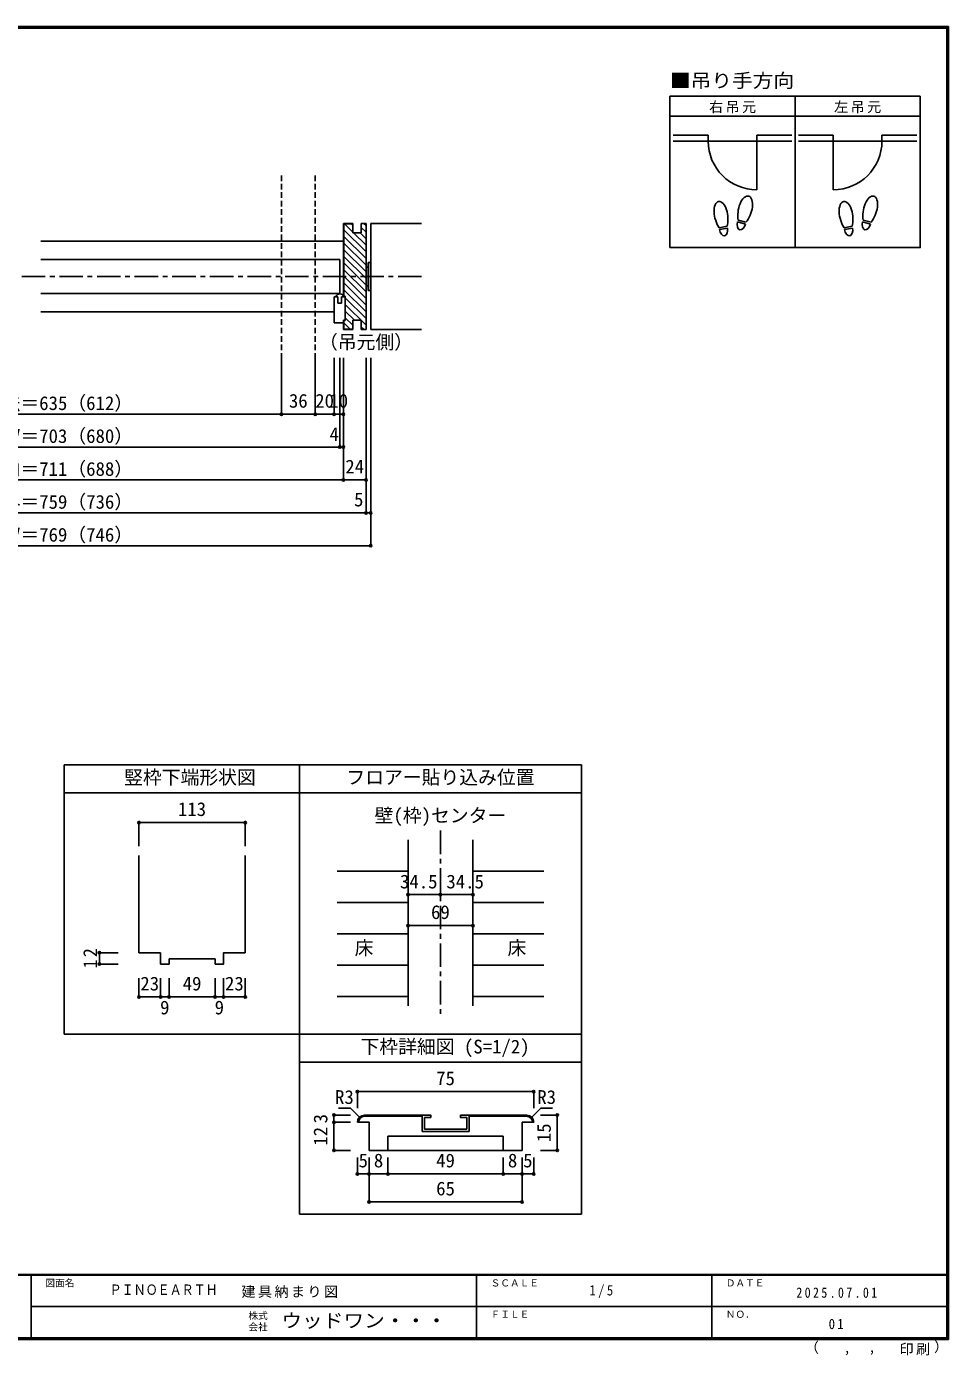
# Model space of a CAD drawing. Units: millimetres at full size, sheet at 1:5, with parts at other scales. Extents: x -973 to 977, y -718 to 696.
# Drawn here: x -3 to 977, y -718 to 696 of the extents above; entities that cross this region are included whole.
import ezdxf
from ezdxf.enums import TextEntityAlignment as Align

# ---------------------------------------------------------------- set-up
doc = ezdxf.new("R2010")
doc.units = ezdxf.units.MM
doc.header["$LTSCALE"] = 5
doc.header["$PDMODE"] = 32
doc.header["$PDSIZE"] = 2.5
doc.linetypes.add('CHAIN1', pattern=[8, 5, -1, 1, -1])
doc.linetypes.add('DASHED1', pattern=[1.8, 1.2, -0.6])
for name, color, linetype in [('0-0_補助線', 7, 'Continuous'), ('0-1_通り芯', 4, 'CHAIN1'), ('0-3_仕上げ', 7, 'Continuous'), ('0-4_枠', 3, 'Continuous'), ('0-6_扉', 6, 'Continuous'), ('0-7_金物', 7, 'Continuous'), ('0-8_戸当り', 7, 'Continuous'), ('0-A_文字', 7, 'Continuous'), ('0-B_寸法', 7, 'Continuous'), ('0-C_ハッチ', 4, 'Continuous'), ('1-4_枠', 3, 'Continuous'), ('1-A_文字', 7, 'Continuous'), ('1-B_寸法', 4, 'Continuous'), ('F-0_補助線', 7, 'Continuous'), ('F-1_枠', 6, 'Continuous'), ('F-A_文字', 7, 'Continuous')]:
    doc.layers.add(name, color=color, linetype=linetype)
doc.styles.add('ＭＳ ゴシック', font='')
doc.styles.get('ＭＳ ゴシック').set_extended_font_data('MS Gothic')

msp = doc.modelspace()

# ---------------------------------------------------------------- linework, layer by layer
at = {"layer": '0-0_補助線', "color": 4}
for p, q in [((116.086, -336.48), (116.086, -316.48)), ((139.086, -336.48), (139.086, -316.48)), ((206.086, -336.48), (206.086, -316.48)), ((229.086, -336.48), (229.086, -316.48)), ((206.086, -336.48), (116.086, -336.48)), ((206.086, -336.48), (229.086, -336.48))]:
    msp.add_line(p, q, dxfattribs=at)
at = {"layer": '0-0_補助線'}
for p in [(116.086, -336.48), (139.086, -336.48), (206.086, -336.48), (229.086, -336.48)]:
    msp.add_point(p, dxfattribs=at)
at = {"layer": '0-1_通り芯'}
for p, q in [((416.506, 430), (-409.2, 430)), ((436.653, -159.5), (436.653, -356.007))]:
    msp.add_line(p, q, dxfattribs=at)
at = {"layer": '0-3_仕上げ'}
for p, q in [((362.506, 373.5), (362.506, 486.5)), ((416.506, 486.5), (362.506, 486.5)), ((416.506, 373.5), (362.506, 373.5))]:
    msp.add_line(p, q, dxfattribs=at)
at = {"layer": '0-3_仕上げ', "color": 4}
for p, q in [((402.153, -202.801), (326.653, -202.801)), ((546.653, -202.801), (471.153, -202.801)), ((402.153, -236.103), (326.653, -236.103)), ((546.653, -236.103), (471.153, -236.103)), ((326.653, -269.404), (402.153, -269.404)), ((546.653, -269.404), (471.153, -269.404)), ((326.653, -302.706), (402.153, -302.706)), ((546.653, -302.706), (471.153, -302.706)), ((326.653, -336.007), (402.153, -336.007)), ((546.653, -336.007), (471.153, -336.007))]:
    msp.add_line(p, q, dxfattribs=at)
at = {"layer": '0-4_枠'}
for p, q in [((343.506, 486.5), (333.506, 486.5)), ((333.506, 409), (333.506, 486.5)), ((343.506, 486), (334.006, 486)), ((334.006, 409), (334.006, 486)), ((343.506, 476.5), (343.506, 486.5)), ((357.506, 486.5), (352.506, 486.5)), ((352.506, 476.5), (352.506, 486.5)), ((357.506, 486.5), (357.506, 373.5)), ((352.506, 476.5), (343.506, 476.5)), ((335.506, 409), (333.506, 409)), ((335.506, 409), (335.506, 383)), ((333.506, 383), (333.506, 373.5)), ((335.506, 383), (333.506, 383)), ((334.006, 383), (334.006, 374)), ((343.506, 383.5), (343.506, 373.5)), ((352.506, 383.5), (343.506, 383.5)), ((352.506, 383.5), (352.506, 373.5)), ((343.506, 373.5), (333.506, 373.5)), ((343.506, 374), (334.006, 374)), ((357.506, 373.5), (352.506, 373.5)), ((402.153, -169.5), (402.153, -346.007)), ((471.153, -169.5), (471.153, -346.007)), ((229.086, -185.894), (229.086, -289.48)), ((139.086, -301.48), (139.086, -289.48)), ((148.086, -295.78), (197.086, -295.78)), ((148.086, -295.78), (148.086, -301.48)), ((197.086, -295.78), (197.086, -301.48)), ((139.086, -301.48), (148.086, -301.48))]:
    msp.add_line(p, q, dxfattribs=at)
at = {"layer": '0-4_枠', "color": 4}
for p, q in [((333.506, 467.5), (11.653, 467.5)), ((323.506, 392.5), (11.653, 392.5))]:
    msp.add_line(p, q, dxfattribs=at)
at = {"layer": '0-4_枠'}
for points in [[(116.086, -185.894), (116.086, -289.48), (139.086, -289.48)], [(197.086, -301.48), (206.086, -301.48), (206.086, -289.48), (229.086, -289.48)]]:
    msp.add_lwpolyline(points, dxfattribs=at)
at = {"layer": '0-6_扉', "color": 7, "linetype": 'DASHED1'}
for p, q in [((267.506, 537.5), (267.506, 343.5)), ((303.506, 537.5), (303.506, 343.5))]:
    msp.add_line(p, q, dxfattribs=at)
at = {"layer": '0-6_扉'}
for p, q in [((329.506, 448), (11.653, 448)), ((329.506, 448), (329.506, 412)), ((329.506, 412), (11.653, 412))]:
    msp.add_line(p, q, dxfattribs=at)
at = {"layer": '0-7_金物'}
for p, q in [((357.706, 439), (357.506, 439)), ((359.706, 440), (357.706, 440)), ((357.706, 440), (357.706, 420)), ((359.706, 445), (359.706, 415)), ((362.206, 445), (359.706, 445)), ((362.206, 445), (362.206, 415)), ((357.706, 421), (357.506, 421)), ((359.706, 420), (357.706, 420)), ((362.206, 415), (359.706, 415))]:
    msp.add_line(p, q, dxfattribs=at)
at = {"layer": '0-8_戸当り', "color": 2}
for p, q in [((721.239, 580.308), (684.139, 580.308)), ((721.239, 580.308), (721.239, 574.008)), ((773.039, 580.308), (810.139, 580.308)), ((773.039, 580.308), (773.039, 522.208)), ((854.239, 580.308), (817.139, 580.308)), ((854.239, 580.308), (854.239, 522.208)), ((906.039, 580.308), (943.139, 580.308)), ((906.039, 580.308), (906.039, 574.008)), ((684.139, 574.008), (810.139, 574.008)), ((943.139, 574.008), (817.139, 574.008))]:
    msp.add_line(p, q, dxfattribs=at)
at = {"layer": '0-8_戸当り', "color": 3}
for p, q in [((741.457, 483.378), (732.811, 481.853)), ((741.822, 481.31), (733.175, 479.785)), ((760.924, 485.706), (752.444, 487.978)), ((761.468, 487.735), (752.987, 490.007)), ((874.457, 483.378), (865.811, 481.853)), ((874.822, 481.31), (866.175, 479.785)), ((893.924, 485.706), (885.444, 487.978)), ((894.468, 487.735), (885.987, 490.007))]:
    msp.add_line(p, q, dxfattribs=at)
at = {"layer": '0-8_戸当り'}
for p, q in [((323.506, 381.5), (323.506, 407.5)), ((324.506, 408.5), (327.506, 408.5)), ((327.506, 401.5), (327.506, 408.5)), ((331.506, 401.5), (327.506, 401.5)), ((335.506, 408.5), (331.506, 408.5)), ((331.506, 401.5), (331.506, 408.5)), ((335.506, 408.5), (335.506, 383.5)), ((333.506, 380.5), (333.506, 383.5)), ((335.506, 383.5), (333.506, 383.5)), ((324.506, 380.5), (333.506, 380.5))]:
    msp.add_line(p, q, dxfattribs=at)
at = {"layer": '0-8_戸当り', "color": 2}
for centre, start, end in [((773.039, 574.008), 180, 270), ((854.239, 574.008), 270, 0)]:
    msp.add_arc(centre, 51.8, start, end, dxfattribs=at)
at = {"layer": '0-8_戸当り'}
for centre, radius, start, end in [((329.742, 407.019), 4.487, 19.27144, 160.72855), ((324.506, 407.5), 1, 90, 180), ((324.506, 381.5), 1, 180, 270)]:
    msp.add_arc(centre, radius, start, end, dxfattribs=at)
at = {"layer": '0-8_戸当り', "color": 3}
for centre, major_axis, ratio, start_param, end_param in [((734.795, 495.877), (-2.445, 13.867), 0.5, 4.34059143, 8.22577918), ((760.713, 501.878), (3.644, 13.601), 0.5, 4.34059143, 8.22577918), ((867.795, 495.877), (-2.445, 13.867), 0.5, 4.34059143, 8.22577918), ((893.713, 501.878), (3.644, 13.601), 0.5, 4.34059143, 8.22577918), ((760.609, 501.489), (4.416, 16.48), 0.4, 1.85063327, 2.44287679), ((760.609, 501.489), (4.416, 16.48), 0.4, 3.84030852, 4.43255203), ((893.609, 501.489), (4.416, 16.48), 0.4, 1.85063327, 2.44287679), ((893.609, 501.489), (4.416, 16.48), 0.4, 3.84030852, 4.43255203), ((734.865, 495.481), (-2.963, 16.802), 0.4, 1.85063327, 2.44287679), ((737.498, 480.548), (-1.27, 7.205), 0.6, 1.57079633, 4.71238898), ((734.865, 495.481), (-2.963, 16.802), 0.4, 3.84030852, 4.43255203), ((756.684, 486.842), (1.894, 7.067), 0.6, 1.57079633, 4.71238898), ((867.865, 495.481), (-2.963, 16.802), 0.4, 1.85063327, 2.44287679), ((870.498, 480.548), (-1.27, 7.205), 0.6, 1.57079633, 4.71238898), ((867.865, 495.481), (-2.963, 16.802), 0.4, 3.84030852, 4.43255203), ((889.684, 486.842), (1.894, 7.067), 0.6, 1.57079633, 4.71238898)]:
    msp.add_ellipse(centre, major_axis=major_axis, ratio=ratio, start_param=start_param, end_param=end_param, dxfattribs=at)
at = {"layer": '0-A_文字', "color": 3}
for p, q in [((680.639, 621.667), (680.639, 460.667)), ((946.639, 621.667), (680.639, 621.667)), ((813.639, 621.667), (813.639, 460.667)), ((680.639, 600.667), (946.639, 600.667)), ((36.653, -89.5), (36.653, -376.007)), ((36.653, -89.5), (586.653, -89.5)), ((286.653, -356.095), (286.653, -89.5)), ((586.653, -89.5), (586.653, -567.5)), ((586.653, -119.5), (36.653, -119.5)), ((286.653, -356.095), (286.653, -567.5)), ((36.653, -376.007), (586.653, -376.007)), ((286.653, -406.007), (586.653, -406.007)), ((286.653, -567.5), (586.653, -567.5))]:
    msp.add_line(p, q, dxfattribs=at)
msp.add_lwpolyline([(946.639, 621.667), (946.639, 460.667), (680.639, 460.667)], dxfattribs=at)
at = {"layer": '0-B_寸法', "color": 4}
for p, q in [((267.506, 283.5), (267.506, 343.5)), ((303.506, 283.5), (303.506, 343.5)), ((323.506, 283.5), (323.506, 343.5)), ((329.506, 248.5), (329.506, 343.5)), ((333.506, 213.5), (333.506, 343.5)), ((357.506, 178.5), (357.506, 343.5)), ((362.506, 143.5), (362.506, 343.5)), ((-320.2, 283.5), (267.506, 283.5)), ((267.506, 283.5), (303.506, 283.5)), ((303.506, 283.5), (323.506, 283.5)), ((323.506, 283.5), (333.506, 283.5)), ((-330.2, 248.5), (333.506, 248.5)), ((-354.2, 213.5), (357.506, 213.5)), ((-359.2, 178.5), (362.506, 178.5)), ((362.506, 143.5), (-359.2, 143.5)), ((229.086, -150.894), (229.086, -175.894)), ((436.653, -227.647), (436.653, -211.726)), ((402.153, -227.647), (471.153, -227.647)), ((402.153, -260.468), (471.153, -260.468)), ((74.028, -289.48), (74.028, -301.48)), ((74.028, -289.48), (94.028, -289.48)), ((74.028, -301.48), (94.028, -301.48)), ((139.086, -336.48), (139.086, -316.48)), ((148.086, -336.48), (148.086, -316.48)), ((197.086, -336.48), (197.086, -316.48)), ((206.086, -336.48), (206.086, -316.48))]:
    msp.add_line(p, q, dxfattribs=at)
msp.add_lwpolyline([(229.086, -150.894), (116.086, -150.894), (116.086, -175.894)], dxfattribs=at)
at = {"layer": '0-B_寸法'}
for p in [(267.506, 283.5), (303.506, 283.5), (323.506, 283.5), (333.506, 283.5), (329.506, 248.5), (333.506, 248.5), (333.506, 213.5), (357.506, 213.5), (357.506, 178.5), (362.506, 178.5), (362.506, 143.5), (116.086, -150.894), (229.086, -150.894), (402.153, -227.647), (436.653, -227.647), (471.153, -227.647), (402.153, -260.468), (471.153, -260.468), (74.028, -289.48), (74.028, -301.48), (139.086, -336.48), (148.086, -336.48), (197.086, -336.48), (206.086, -336.48)]:
    msp.add_point(p, dxfattribs=at)
at = {"layer": '0-C_ハッチ'}
for p, q in [((343.506, 477.118), (334.125, 486.5)), ((343.506, 484.189), (341.196, 486.5)), ((357.506, 477.26), (352.506, 482.26)), ((357.506, 484.332), (355.338, 486.5)), ((357.506, 456.047), (333.506, 480.047)), ((357.506, 448.976), (333.506, 472.976)), ((357.506, 463.118), (344.125, 476.5)), ((357.506, 470.189), (351.196, 476.5)), ((357.506, 441.905), (333.506, 465.905)), ((357.506, 434.834), (333.506, 458.834)), ((357.506, 427.763), (333.506, 451.763)), ((357.506, 420.692), (333.506, 444.692)), ((357.506, 406.55), (333.506, 430.55)), ((357.506, 413.621), (333.628, 437.5)), ((357.506, 399.479), (333.506, 423.479)), ((357.506, 392.408), (334.006, 415.908)), ((357.506, 385.337), (335.506, 407.337)), ((357.506, 378.266), (335.506, 400.266)), ((345.201, 383.5), (335.506, 393.195)), ((343.506, 378.124), (335.506, 386.124)), ((341.059, 373.5), (333.506, 381.053)), ((355.201, 373.5), (352.506, 376.195))]:
    msp.add_line(p, q, dxfattribs=at)
at = {"layer": '1-4_枠'}
for p, q in [((355.835, -462.188), (417.085, -462.188)), ((355.835, -463.438), (417.085, -463.438)), ((467.085, -462.188), (528.335, -462.188)), ((467.085, -463.438), (528.335, -463.438)), ((360.835, -469.688), (348.335, -469.688)), ((360.835, -469.688), (360.835, -499.688)), ((523.335, -469.688), (535.835, -469.688)), ((523.335, -469.688), (523.335, -499.688)), ((503.335, -499.688), (503.335, -484.688)), ((360.835, -499.688), (523.335, -499.688))]:
    msp.add_line(p, q, dxfattribs=at)
at = {"layer": '1-4_枠', "color": 7}
for p, q in [((417.085, -462.188), (417.085, -479.688)), ((419.585, -464.688), (419.585, -477.188)), ((419.585, -464.688), (426.335, -464.688)), ((457.835, -462.188), (467.085, -462.188)), ((467.085, -462.188), (467.085, -479.688)), ((417.085, -479.688), (467.085, -479.688)), ((419.585, -477.188), (464.585, -477.188))]:
    msp.add_line(p, q, dxfattribs=at)
for points in [[(417.085, -462.188), (426.335, -462.188), (426.335, -464.688)], [(457.835, -462.188), (457.835, -464.688), (464.585, -464.688), (464.585, -477.188)]]:
    msp.add_lwpolyline(points, dxfattribs=at)
at = {"layer": '1-4_枠'}
msp.add_lwpolyline([(380.835, -499.688), (380.835, -484.688), (503.335, -484.688)], dxfattribs=at)
for centre, radius, start, end in [((355.835, -469.688), 7.5, 90, 180), ((355.835, -469.688), 6.25, 90, 180), ((528.335, -469.688), 7.5, 0, 90), ((528.335, -469.688), 6.25, 0, 90)]:
    msp.add_arc(centre, radius, start, end, dxfattribs=at)
at = {"layer": '1-B_寸法'}
for p, q in [((348.335, -437.188), (535.835, -437.188)), ((348.335, -437.188), (348.335, -454.688)), ((535.835, -437.188), (535.835, -454.688)), ((323.335, -462.188), (340.835, -462.188)), ((340.835, -454.688), (328.335, -454.688)), ((350.531, -464.385), (340.835, -454.688)), ((533.638, -464.385), (543.335, -454.688)), ((560.835, -462.188), (543.122, -462.188)), ((543.335, -454.688), (555.835, -454.688)), ((560.835, -462.188), (560.835, -499.688)), ((323.335, -469.688), (340.835, -469.688)), ((348.335, -524.688), (348.335, -507.188)), ((360.835, -524.688), (360.835, -507.188)), ((380.835, -524.688), (380.835, -507.188)), ((503.335, -524.688), (503.335, -507.188)), ((523.335, -524.688), (523.335, -507.188)), ((535.835, -524.688), (535.835, -507.188)), ((560.835, -499.688), (543.122, -499.688)), ((348.335, -524.688), (360.835, -524.688)), ((360.835, -524.688), (380.835, -524.688)), ((360.835, -554.501), (360.835, -524.688)), ((380.835, -524.688), (503.335, -524.688)), ((503.335, -524.688), (523.335, -524.688)), ((523.335, -524.688), (535.835, -524.688)), ((523.335, -554.501), (523.335, -524.688)), ((360.835, -554.501), (523.335, -554.501))]:
    msp.add_line(p, q, dxfattribs=at)
msp.add_lwpolyline([(323.335, -462.188), (323.335, -499.688), (340.835, -499.688)], dxfattribs=at)
at = {"layer": '1-B_寸法', "color": 7}
for p in [(348.335, -437.188), (535.835, -437.188), (323.335, -462.188), (560.835, -462.188), (323.335, -469.688), (323.335, -499.688), (560.835, -499.688), (348.335, -524.688), (360.835, -524.688), (380.835, -524.688), (503.335, -524.688), (523.335, -524.688), (535.835, -524.688), (360.835, -554.501), (523.335, -554.501)]:
    msp.add_point(p, dxfattribs=at)
at = {"layer": 'F-1_枠'}
for p, q in [((-973.347, 695.833), (976.653, 695.833)), ((-973.347, 695), (976.653, 695)), ((-973.347, 694.167), (976.653, 694.167)), ((974.986, 695.833), (974.986, -700.833)), ((975.82, 695.833), (975.82, -700.833)), ((976.653, 695.833), (976.653, -700.833)), ((976.653, -631.667), (-973.347, -631.667)), ((976.653, -632.5), (-973.347, -632.5)), ((1.653, -632.5), (1.653, -699.167)), ((474.986, -632.5), (474.986, -699.167)), ((724.986, -632.5), (724.986, -699.167)), ((1.653, -665.833), (974.986, -665.834)), ((976.653, -699.167), (-973.347, -699.167)), ((976.653, -700), (-973.347, -700)), ((976.653, -700.833), (-973.347, -700.833))]:
    msp.add_line(p, q, dxfattribs=at)

# ---------------------------------------------------------------- texts
at = {"layer": '0-0_補助線', "style": 'ＭＳ ゴシック'}
for p in [(117.586, -333.98), (207.586, -333.98)]:
    msp.add_text('23', height=14.66, dxfattribs=at).set_placement(p, align=Align.BOTTOM_LEFT)
at = {"layer": '0-A_文字', "style": 'ＭＳ ゴシック', "width": 1.1}
msp.add_text('■吊り手方向', height=14.66, dxfattribs=at).set_placement((680.639, 626.667), align=Align.BOTTOM_LEFT)
at = {"layer": '0-A_文字', "style": 'ＭＳ ゴシック'}
for s, p in [('（吊元側）', (307.506, 348.5)), ('竪枠下端形状図', (100.367, -114.5)), ('フロアー貼り込み位置', (336.653, -114.5)), ('壁(枠)センター', (366.653, -155.091)), ('床', (345.403, -296.055)), ('床', (507.903, -296.055)), ('下枠詳細図 (S=1/2)', (351.653, -401.007))]:
    msp.add_text(s, height=14.66, dxfattribs=at).set_placement(p, align=Align.BOTTOM_LEFT)
at = {"layer": '0-A_文字', "char_height": 11, "attachment_point": 7, "style": 'ＭＳ ゴシック'}
for s, insert in [('\\T1.17;右吊元', (722.139, 603.667)), ('\\T1.17;左吊元', (855.139, 603.667))]:
    msp.add_mtext(s, dxfattribs=dict(at, insert=insert))
at = {"layer": '0-B_寸法', "style": 'ＭＳ ゴシック'}
for s, p in [('有効開口寸法＝635（612）', (-129.919, 283.5)), ('36', (275.506, 286)), ('20', (303.506, 286)), ('10', (318.506, 286)), ('ＤＷ＝703（680）', (-49.919, 248.5)), ('4', (318.756, 250.5)), ('枠内＝711（688）', (-49.919, 213.5)), ('24', (335.506, 216)), ('枠外＝759（736）', (-49.919, 178.5)), ('5', (344.799, 181)), ('ＲＯＷ＝769（746）', (-69.919, 143.5)), ('113', (157.586, -148.394)), ('34.5', (393.639, -225.411)), ('34.5', (442.952, -225.411)), ('69', (426.653, -257.968)), ('49', (162.586, -333.98)), ('9', (138.586, -359.41)), ('9', (196.586, -359.41))]:
    msp.add_text(s, height=14.66, dxfattribs=at).set_placement(p, align=Align.BOTTOM_LEFT)
at = {"layer": '0-B_寸法', "insert": (71.528, -306.105), "char_height": 14.66, "attachment_point": 7, "rotation": 90, "style": 'ＭＳ ゴシック'}
msp.add_mtext('\\T1.27;\\W0.95;12', dxfattribs=at)
at = {"layer": '1-A_文字', "style": 'ＭＳ ゴシック'}
for p in [(324.585, -454.688), (539.585, -454.688)]:
    msp.add_text('R3', height=14.66, dxfattribs=at).set_placement(p, align=Align.BOTTOM_LEFT)
at = {"layer": '1-B_寸法', "color": 7, "style": 'ＭＳ ゴシック'}
for s, p in [('75', (432.085, -434.688)), ('5', (349.585, -522.188)), ('8', (365.835, -522.188)), ('49', (432.085, -522.188)), ('8', (508.335, -522.188)), ('5', (524.585, -522.188)), ('65', (432.085, -552.001))]:
    msp.add_text(s, height=14.66, dxfattribs=at).set_placement(p, align=Align.BOTTOM_LEFT)
for s, p in [('3', (320.835, -470.938)), ('12', (320.835, -494.688)), ('15', (558.335, -490.938))]:
    msp.add_text(s, height=14.66, rotation=90, dxfattribs=at).set_placement(p, align=Align.BOTTOM_LEFT)
at = {"layer": 'F-0_補助線', "style": 'ＭＳ ゴシック', "width": 0.85}
msp.add_text('ＰＩＮＯＥＡＲＴＨ', height=11, dxfattribs=at).set_placement((84.986, -656.667), align=Align.BOTTOM_LEFT)
at = {"layer": 'F-0_補助線', "insert": (224.986, -656.667), "char_height": 11, "attachment_point": 7, "style": 'ＭＳ ゴシック'}
msp.add_mtext('\\T1.17;建具納まり図', dxfattribs=at)
at = {"layer": 'F-A_文字', "style": 'ＭＳ ゴシック'}
for s, height, p in [('図面名', 7.331, (16.653, -646.667)), ('ＳＣＡＬＥ', 7.331, (489.986, -646.667)), ('ＤＡＴＥ', 7.331, (739.986, -646.667)), ('株式', 7.331, (232.486, -681.5)), ('ＦＩＬＥ', 7.331, (489.986, -680)), ('ＮＯ．', 7.331, (739.986, -680.001)), ('会社', 7.331, (232.486, -693.5)), ('（', 11, (823.992, -718.052)), ('）', 11, (961.387, -717.355)), (',', 11, (865.199, -718.052)), (',', 11, (891.686, -717.588))]:
    msp.add_text(s, height=height, dxfattribs=at).set_placement(p, align=Align.BOTTOM_LEFT)
at = {"layer": 'F-A_文字', "style": 'ＭＳ ゴシック', "width": 1.1}
msp.add_text('ウッドワン・・・', height=14.66, dxfattribs=at).set_placement((267.486, -692.5), align=Align.BOTTOM_LEFT)
at = {"layer": 'F-A_文字', "char_height": 11, "attachment_point": 7, "style": 'ＭＳ ゴシック'}
for s, insert in [('\\T1.38;\\W0.9;1/5', (594.986, -656.667)), ('\\T1.39;\\W0.85;2025.07.01', (814.986, -656.667)), ('\\T1.36;\\W0.9;01', (849.361, -690.001)), ('\\T1.17;印刷', (924.678, -717.82))]:
    msp.add_mtext(s, dxfattribs=dict(at, insert=insert))

doc.saveas('drawing.dxf')
